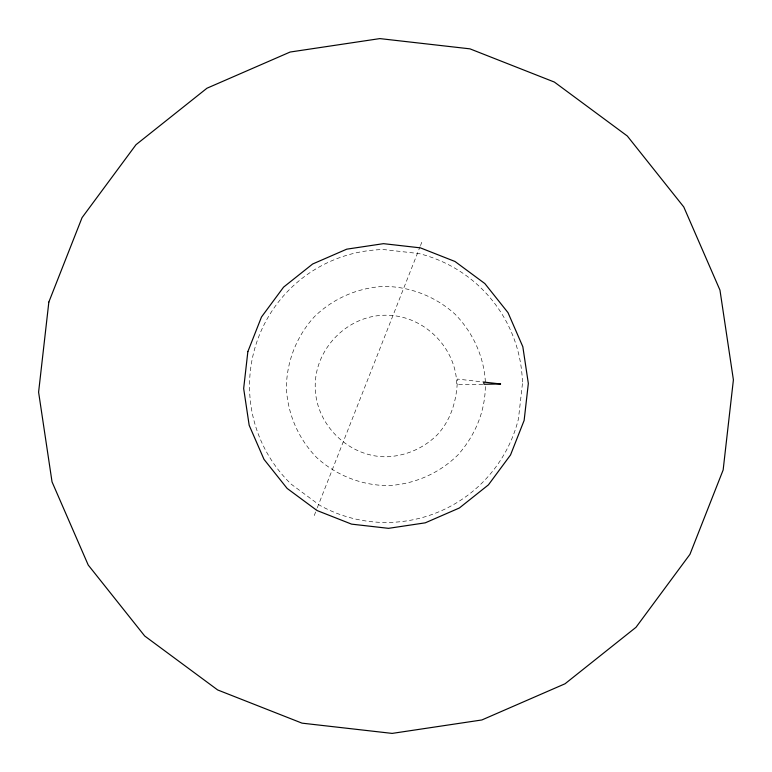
<?xml version="1.0" encoding="UTF-8"?>
<svg xmlns="http://www.w3.org/2000/svg" width="772" height="772" viewBox="0 0 772 772"><rect width="100%" height="100%" fill="white"/><g stroke="black" fill="none" stroke-linecap="round" stroke-linejoin="round"><path stroke-width="0.58" stroke-dasharray="3.86 2.9" d="M485.347 386.579C485.057 412.113 474.664 436.305 457.69 455.19C438.892 473.574 414.033 484.391 387.766 485.617C361.47 485.327 336.254 475.398 316.81 457.69C298.426 438.892 287.609 414.033 286.383 387.766C286.673 361.47 296.602 336.254 314.31 316.81C333.108 298.426 357.967 287.609 384.234 286.383C410.53 286.673 435.746 296.602 455.19 314.31C473.197 332.848 484.237 357.175 485.443 383.066M314.233 515.551L316.858 508.883M317.292 507.773L420.045 246.731M420.479 245.621L421.792 242.283M482.77 384.282L456.763 384.745C456.329 346.869 422.612 314.329 384.745 315.237C346.869 315.671 314.329 349.388 315.237 387.255C315.671 425.131 349.388 457.671 387.255 456.763C405.918 455.895 423.567 448.214 436.923 435.157C451.292 419.997 456.976 399.539 457.41 379.062L484.642 382.159M522.451 383.578L518.427 418.984A136.47 136.47 0 0 1 319.869 505.38L291.227 484.198A136.47 136.47 0 0 1 383.578 249.549L418.984 253.573A136.47 136.47 0 0 1 522.451 383.578"/><path stroke-width="1.16" d="M48.848 302.035L38.6 392.157L52.033 481.863L88.22 565.036L144.702 636.003L217.636 689.936L302.035 723.152L392.157 733.4L481.863 719.967L565.036 683.78L636.003 627.298L689.936 554.364L723.152 469.965L733.4 379.843L719.967 290.137L683.78 206.964L627.298 135.997L554.364 82.064L469.965 48.848L379.843 38.6L290.137 52.033L206.964 88.22L135.997 144.702L82.064 217.636L48.848 302.035M247.86 351.598L243.662 388.519L249.173 425.275L263.995 459.35L287.136 488.425L317.022 510.524L351.598 524.14L388.519 528.337L425.275 522.827L459.35 508.005L488.425 484.864L510.524 454.978L524.14 420.402L528.337 383.481L522.827 346.724L508.005 312.65L484.864 283.575L454.978 261.476L420.402 247.86L383.481 243.662L346.724 249.173L312.65 263.995L283.575 287.136L261.476 317.022L247.86 351.598M500.565 383.973L484.005 384.263L483.677 382.053L500.565 383.973"/></g></svg>
